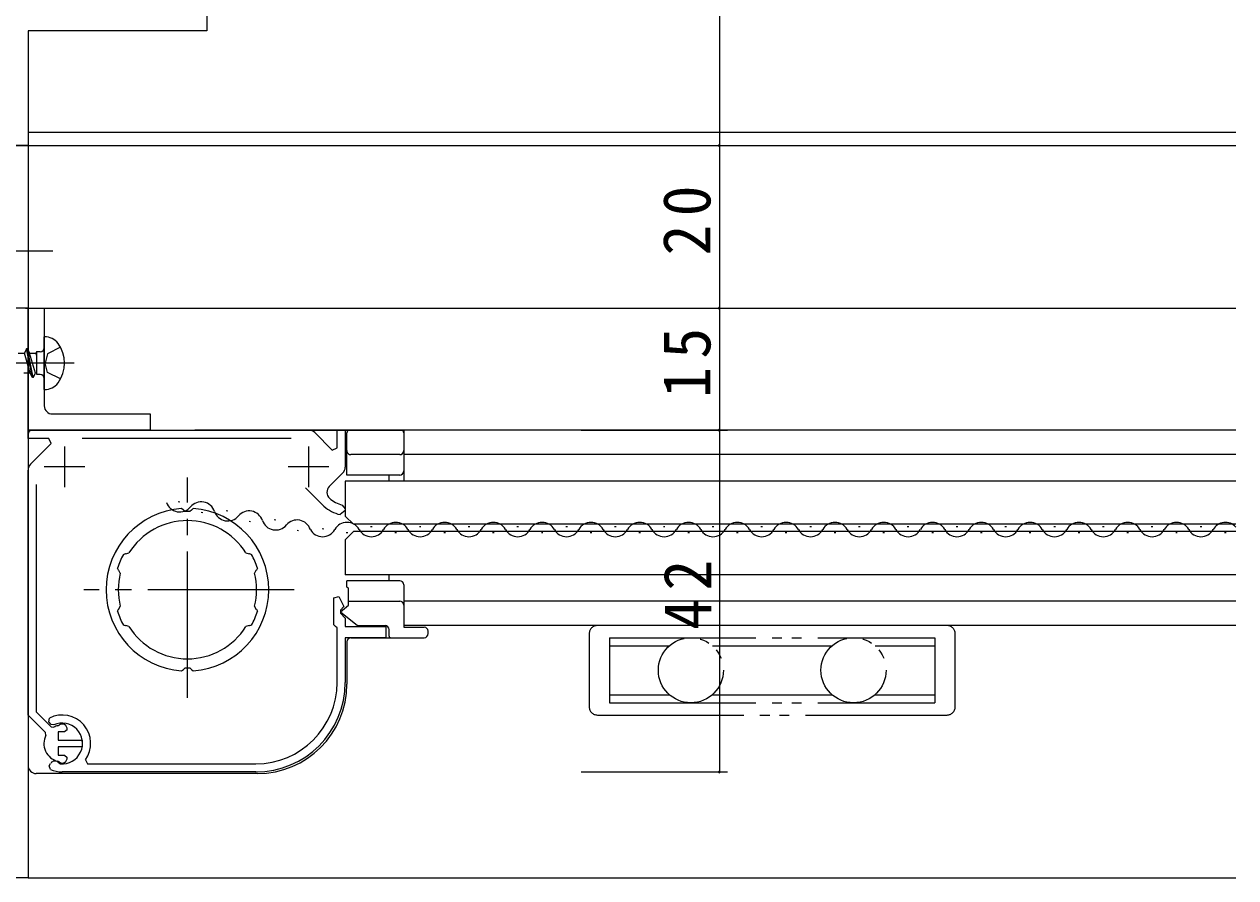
# Model space of a CAD drawing. Units: millimetres, scale not verified. Extents: x -594 to 539, y -420 to 386.
# Drawn here: x 7 to 156, y -238 to -133.1 of the extents above; entities that cross this region are included whole.
import ezdxf

# ---------------------------------------------------------------- set-up
doc = ezdxf.new("R2010")
doc.units = ezdxf.units.MM
doc.header["$LTSCALE"] = 2
for name, pattern in [('CHAIN2', [12, 9, -1, 1, -1]), ('DASHED3', [4, 3, -1]), ('DOUBLE_CHAIN2', [12.8, 9, -1, 0.6, -0.6, 0.6, -1])]:
    doc.linetypes.add(name, pattern=pattern)
for name, color, linetype, lineweight in [('0-3_YKK_11', 7, 'Continuous', 9), ('0-4_YKK_12', 2, 'Continuous', 9), ('0-5_YKK_13', 4, 'Continuous', 9), ('0-6_YKK_D', 6, 'Continuous', 9), ('0-7_YSS_K', 3, 'Continuous', 9)]:
    doc.layers.add(name, color=color, linetype=linetype, lineweight=lineweight)
doc.styles.add('ＭＳ ゴシック', font='')
doc.styles.get('ＭＳ ゴシック').set_extended_font_data('MS Gothic')

msp = doc.modelspace()

# ---------------------------------------------------------------- linework, layer by layer
at = {"layer": '0-3_YKK_11'}
for p, q in [((29.49, -130), (29.49, -133.9)), ((7.49, -133.9), (7.49, -148)), ((29.49, -133.9), (7.49, -133.9)), ((7.49, -148), (-17.51, -148)), ((5.99, -148), (7.49, -148)), ((7.49, -148), (7.49, -168)), ((7.49, -168), (4.49, -168)), ((7.49, -168), (9.49, -168)), ((7.49, -181.5), (7.49, -168)), ((9.49, -168), (9.49, -180)), ((7.49, -183), (7.49, -181.5)), ((10.49, -181), (22.49, -181)), ((22.49, -181), (22.49, -183)), ((7.49, -183), (42.026, -183)), ((7.49, -184), (7.49, -183)), ((22.49, -183), (7.49, -183)), ((45.49, -183), (46.49, -183)), ((45.49, -185.177), (45.49, -183)), ((46.49, -183), (46.49, -187.536)), ((10.05, -184), (7.49, -184)), ((7.783, -187.182), (10.318, -184.647)), ((10.318, -184.647), (10.05, -184)), ((39.825, -184), (14.156, -184)), ((42.733, -183.293), (44.873, -185.433)), ((11.99, -185), (11.99, -190)), ((41.99, -185), (41.99, -190)), ((44.873, -185.433), (45.49, -185.177)), ((14.49, -187.5), (9.49, -187.5)), ((44.49, -187.5), (39.49, -187.5)), ((7.49, -218.007), (7.49, -187.889)), ((46.197, -188.243), (44.528, -189.912)), ((8.49, -189.666), (8.49, -217.593)), ((43.847, -192.327), (41.601, -190.081)), ((26.59, -192.815), (26.376, -192.626)), ((26.796, -193.005), (26.59, -192.815)), ((27.59, -192.815), (27.384, -193.005)), ((27.804, -192.626), (27.59, -192.815)), ((43.864, -192.342), (43.847, -192.327)), ((46.49, -192.882), (45.874, -193.369)), ((46.112, -192.191), (46.49, -192.676)), ((46.49, -192.676), (46.49, -192.882)), ((19.523, -198.193), (19.894, -198.076)), ((34.286, -198.076), (34.658, -198.193)), ((19.209, -198.255), (19.462, -198.167)), ((19.462, -198.167), (19.523, -198.193)), ((34.658, -198.193), (34.718, -198.167)), ((34.718, -198.167), (34.972, -198.255)), ((18.602, -200.192), (18.489, -199.949)), ((18.663, -200.218), (18.602, -200.192)), ((18.837, -200.566), (18.663, -200.218)), ((35.517, -200.218), (35.343, -200.566)), ((35.578, -200.192), (35.517, -200.218)), ((35.691, -199.949), (35.578, -200.192)), ((45.09, -203.586), (45.699, -203.437)), ((45.09, -206.9), (45.09, -203.586)), ((45.699, -203.437), (46.335, -204.655)), ((18.489, -205.251), (18.602, -205.008)), ((18.602, -205.008), (18.663, -204.982)), ((18.663, -204.982), (18.837, -204.634)), ((35.343, -204.634), (35.517, -204.982)), ((35.517, -204.982), (35.578, -205.008)), ((35.578, -205.008), (35.691, -205.251)), ((46.335, -204.655), (45.89, -205.1)), ((45.89, -205.1), (45.89, -205.5)), ((45.89, -205.5), (46.49, -206.1)), ((19.462, -207.033), (19.209, -206.946)), ((19.523, -207.007), (19.462, -207.033)), ((19.894, -207.124), (19.523, -207.007)), ((34.658, -207.007), (34.286, -207.124)), ((34.718, -207.033), (34.658, -207.007)), ((34.972, -206.946), (34.718, -207.033)), ((45.29, -207.1), (45.09, -206.9)), ((46.49, -206.1), (46.49, -207.1)), ((45.49, -207.3), (45.29, -207.1)), ((45.49, -214), (45.49, -207.3)), ((46.49, -207.1), (51.49, -207.1)), ((46.49, -208.5), (46.49, -214)), ((51.49, -208.5), (46.49, -208.5)), ((51.49, -207.1), (51.49, -208.5)), ((26.376, -212.575), (26.59, -212.385)), ((26.59, -212.385), (26.796, -212.196)), ((26.59, -212.385), (26.796, -212.196)), ((27.384, -212.196), (27.59, -212.385)), ((27.59, -212.385), (27.804, -212.575)), ((9.624, -220.142), (7.49, -218.007)), ((8.49, -217.593), (10.332, -219.435)), ((10.036, -218.856), (10.113, -218.376)), ((10.336, -219.156), (10.036, -218.856)), ((9.68, -220.489), (9.624, -220.142)), ((10.332, -219.435), (10.679, -219.49)), ((10.67, -219.218), (10.336, -219.156)), ((11.171, -219.311), (11.298, -219.246)), ((11.19, -220.05), (11.19, -221.1)), ((11.986, -220.05), (11.19, -220.05)), ((12.282, -219.8), (11.986, -220.05)), ((11.19, -221.1), (14.14, -221.1)), ((11.19, -221.9), (11.19, -222.95)), ((14.14, -221.9), (11.19, -221.9)), ((14.14, -221.1), (14.14, -221.9)), ((11.19, -222.95), (11.986, -222.95)), ((11.986, -222.95), (12.282, -223.2)), ((10.097, -224.259), (10.271, -223.957)), ((10.232, -224.682), (10.097, -224.259)), ((11.298, -223.754), (11.171, -223.69)), ((11.257, -223.88), (11.464, -223.99)), ((14.544, -223.526), (14.788, -224)), ((14.788, -224), (35.49, -224)), ((35.49, -225), (11.69, -225))]:
    msp.add_line(p, q, dxfattribs=at)
for centre, radius, start, end in [((10.49, -180), 1, 180, 270), ((42.026, -184), 1, 45.00002, 90.00002), ((8.49, -187.889), 1, 135.00002, 180.00002), ((45.49, -187.536), 1, 315.00002, 0.00002), ((45.235, -190.619), 1, 134.99997, 227.55574), ((46.99, -188.7), 3.6, 227.55576, 255.88303), ((27.09, -202.6), 10, 94.09602, 265.90396), ((27.09, -202.6), 9.6, 88.24271, 91.75728), ((27.09, -202.6), 10, 274.09602, 85.90396), ((46.99, -188.7), 4.8, 229.35521, 256.55226), ((27.09, -202.6), 8.5, 32.15411, 147.84587), ((27.09, -202.6), 9, 151.12994, 162.87007), ((27.09, -202.6), 9, 17.12991, 28.87004), ((27.09, -202.6), 8.5, 166.15413, 193.84586), ((27.09, -202.6), 8.5, 346.15413, 13.84586), ((27.09, -202.6), 9, 197.12991, 208.87006), ((27.09, -202.6), 9, 331.12993, 342.87007), ((27.09, -202.6), 8.5, 212.15411, 327.84587), ((27.09, -202.6), 9.6, 268.24271, 271.75728), ((35.49, -214), 11, 270, 359.99998), ((35.49, -214), 10, 270, 359.99998), ((11.69, -221.5), 3.5, 324.62344, 116.79002), ((11.69, -221.5), 2.5, 264.79929, 114.07516), ((11.69, -221.5), 2.25, 103.33472, 116.71609), ((11.69, -219.7), 0.6, 350.40593, 130.80443), ((11.69, -221.5), 2.25, 153.28389, 256.66525), ((11.69, -223.3), 0.6, 229.19556, 9.59406), ((11.69, -221.5), 3.5, 245.37938, 270), ((10.791, -224.257), 0.6, 132.08482, 149.99977), ((10.791, -224.257), 0.6, 38.98369, 132.08502)]:
    msp.add_arc(centre, radius, start, end, dxfattribs=at)
at = {"layer": '0-4_YKK_12'}
for p, q in [((7.49, -146.37), (155.99, -146.37)), ((7.19, -148), (155.99, -148)), ((7.19, -168), (155.99, -168)), ((155.99, -183), (27.99, -183)), ((53.69, -183), (53.69, -189.25)), ((155.99, -186), (53.69, -186)), ((155.99, -189.25), (46.49, -189.25)), ((46.49, -189.25), (46.49, -193.55)), ((25.962, -191.751), (26.159, -191.788)), ((28.77, -193.054), (28.966, -193.091)), ((31.858, -192.863), (32.055, -192.9)), ((47.49, -194.55), (46.49, -193.55)), ((34.666, -194.165), (34.862, -194.202)), ((37.755, -193.974), (37.951, -194.011)), ((43.651, -195.086), (43.847, -195.123)), ((155.99, -194.55), (47.49, -194.55)), ((49.605, -194.82), (49.805, -194.82)), ((55.605, -194.82), (55.805, -194.82)), ((61.605, -194.82), (61.805, -194.82)), ((67.605, -194.82), (67.805, -194.82)), ((73.605, -194.82), (73.805, -194.82)), ((79.605, -194.82), (79.805, -194.82)), ((85.605, -194.82), (85.805, -194.82)), ((91.605, -194.82), (91.805, -194.82)), ((97.605, -194.82), (97.805, -194.82)), ((103.605, -194.82), (103.805, -194.82)), ((109.605, -194.82), (109.805, -194.82)), ((115.605, -194.82), (115.805, -194.82)), ((121.605, -194.82), (121.805, -194.82)), ((127.605, -194.82), (127.805, -194.82)), ((133.605, -194.82), (133.805, -194.82)), ((139.605, -194.82), (139.805, -194.82)), ((145.605, -194.82), (145.805, -194.82)), ((151.605, -194.82), (151.805, -194.82)), ((40.562, -195.277), (40.758, -195.314)), ((47.49, -195.45), (46.49, -196.45)), ((46.49, -196.45), (46.49, -200.75)), ((46.605, -195.58), (46.805, -195.58)), ((155.99, -195.45), (47.49, -195.45)), ((52.605, -195.58), (52.805, -195.58)), ((58.605, -195.58), (58.805, -195.58)), ((64.605, -195.58), (64.805, -195.58)), ((70.605, -195.58), (70.805, -195.58)), ((76.605, -195.58), (76.805, -195.58)), ((82.605, -195.58), (82.805, -195.58)), ((88.605, -195.58), (88.805, -195.58)), ((94.605, -195.58), (94.805, -195.58)), ((100.605, -195.58), (100.805, -195.58)), ((106.605, -195.58), (106.805, -195.58)), ((112.605, -195.58), (112.805, -195.58)), ((118.605, -195.58), (118.805, -195.58)), ((124.605, -195.58), (124.805, -195.58)), ((130.605, -195.58), (130.805, -195.58)), ((136.605, -195.58), (136.805, -195.58)), ((142.605, -195.58), (142.805, -195.58)), ((148.605, -195.58), (148.805, -195.58)), ((154.605, -195.58), (154.805, -195.58)), ((155.99, -200.75), (46.49, -200.75)), ((155.99, -204), (53.69, -204)), ((155.99, -207), (53.69, -207))]:
    msp.add_line(p, q, dxfattribs=at)
at = {"layer": '0-4_YKK_12', "linetype": 'CHAIN2'}
for p, q in [((27.09, -215.884), (27.09, -188.816)), ((40.22, -202.6), (14.346, -202.6))]:
    msp.add_line(p, q, dxfattribs=at)
at = {"layer": '0-4_YKK_12'}
for centre, start, end in [((26.146, -191.319), 198.52634, 320.12125), ((28.783, -193.523), 18.52634, 140.12125), ((32.042, -192.431), 198.52634, 320.12125), ((34.679, -194.634), 18.52634, 140.12125), ((37.938, -193.542), 198.52634, 320.12125), ((40.575, -195.746), 18.52634, 140.12125), ((46.705, -196.038), 29.20253, 150.79745), ((52.705, -196.038), 29.20253, 150.79745), ((58.705, -196.038), 29.20253, 150.79745), ((64.705, -196.038), 29.20253, 150.79745), ((70.705, -196.038), 29.20253, 150.79745), ((76.705, -196.038), 29.20253, 150.79745), ((82.705, -196.038), 29.20253, 150.79745), ((88.705, -196.038), 29.20253, 150.79745), ((94.705, -196.038), 29.20253, 150.79745), ((100.705, -196.038), 29.20253, 150.79745), ((106.705, -196.038), 29.20253, 150.79745), ((112.705, -196.038), 29.20253, 150.79745), ((118.705, -196.038), 29.20253, 150.79745), ((124.705, -196.038), 29.20253, 150.79745), ((130.705, -196.038), 29.20253, 150.79745), ((136.705, -196.038), 29.20253, 150.79745), ((142.705, -196.038), 29.20253, 150.79745), ((148.705, -196.038), 29.20253, 150.79745), ((154.705, -196.038), 41.57155, 150.79745), ((43.705, -194.361), 209.20253, 330.79745), ((49.705, -194.361), 209.20253, 330.79745), ((55.705, -194.361), 209.20253, 330.79745), ((61.705, -194.361), 209.20253, 330.79745), ((67.705, -194.361), 209.20253, 330.79745), ((73.705, -194.361), 209.20253, 330.79745), ((79.705, -194.361), 209.20253, 330.79745), ((85.705, -194.361), 209.20253, 330.79745), ((91.705, -194.361), 209.20253, 330.79745), ((97.705, -194.361), 209.20253, 330.79745), ((103.705, -194.361), 209.20253, 330.79745), ((109.705, -194.361), 209.20253, 330.79745), ((115.705, -194.361), 209.20253, 330.79745), ((121.705, -194.361), 209.20253, 330.79745), ((127.705, -194.361), 209.20253, 330.79745), ((133.705, -194.361), 209.20253, 330.79745), ((139.705, -194.361), 209.20253, 330.79745), ((145.705, -194.361), 209.20253, 330.79745), ((151.705, -194.361), 209.20253, 330.79745)]:
    msp.add_arc(centre, 1.718, start, end, dxfattribs=at)
at = {"layer": '0-5_YKK_13', "linetype": 'CHAIN2'}
for p, q in [((10.52, -161), (0.739, -161)), ((13.176, -174.75), (-16.715, -174.75))]:
    msp.add_line(p, q, dxfattribs=at)
at = {"layer": '0-5_YKK_13'}
for p, q in [((9.49, -178), (9.49, -171.5)), ((6.286, -173.51), (7.055, -173.51)), ((7.755, -175.99), (7.055, -173.51)), ((8.02, -176.5), (7.32, -173)), ((7.42, -173), (7.686, -173.51)), ((8.12, -176.5), (7.42, -173)), ((7.686, -173.51), (8.455, -173.51)), ((8.386, -175.99), (7.686, -173.51)), ((8.538, -173.35), (8.455, -173.51)), ((8.555, -173.864), (8.455, -173.51)), ((8.99, -173.35), (8.538, -173.35)), ((8.555, -176.15), (8.555, -173.35)), ((9.49, -173.35), (9.49, -176.15)), ((9.49, -176.15), (9.49, -173.35)), ((7.755, -175.99), (6.986, -175.99)), ((8.02, -176.5), (7.755, -175.99)), ((8.12, -176.5), (8.02, -176.5)), ((8.12, -176.5), (8.386, -175.99)), ((8.555, -175.99), (8.386, -175.99)), ((8.99, -176.15), (8.555, -176.15)), ((7.99, -183), (53.39, -183)), ((7.49, -183.5), (7.49, -224.2)), ((46.69, -188.5), (46.69, -183.3)), ((46.69, -188.293), (46.69, -183.3)), ((46.69, -188.5), (46.69, -186)), ((53.19, -186), (47.19, -186)), ((46.69, -188.5), (46.69, -187.862)), ((53.19, -188.5), (46.69, -188.5)), ((51.89, -189.25), (51.89, -188.5)), ((51.89, -201.5), (51.89, -200.75)), ((53.19, -201.5), (46.69, -201.5)), ((46.69, -202.3), (46.69, -201.5)), ((46.89, -204.5), (46.89, -202.5)), ((53.69, -202), (53.69, -207.2)), ((46.89, -204), (53.19, -204)), ((45.89, -205.3), (46.89, -204.5)), ((45.89, -205.3), (47.99, -207)), ((47.99, -207), (51.39, -207)), ((47.19, -208.5), (56.19, -208.5)), ((51.89, -208.3), (51.89, -207.5)), ((53.69, -207.2), (56.19, -207.2)), ((56.69, -208), (56.69, -207.7)), ((46.69, -209), (46.69, -214.2)), ((35.69, -225.2), (8.49, -225.2))]:
    msp.add_line(p, q, dxfattribs=at)
at = {"layer": '0-5_YKK_13', "linetype": 'DASHED3'}
for p, q in [((11.483, -172.8), (9.868, -173.605)), ((9.868, -173.605), (9.583, -174.75)), ((9.868, -175.895), (9.583, -174.75)), ((11.483, -176.7), (9.868, -175.895))]:
    msp.add_line(p, q, dxfattribs=at)
at = {"layer": '0-5_YKK_13', "linetype": 'DOUBLE_CHAIN2'}
for p, q in [((120.49, -207), (77.49, -207)), ((76.49, -208), (76.49, -217)), ((78.99, -208.5), (78.99, -216.5)), ((78.99, -208.5), (118.99, -208.5)), ((118.99, -208.5), (118.99, -216.5)), ((121.49, -217), (121.49, -208)), ((78.99, -209.5), (86.344, -209.5)), ((91.636, -209.5), (106.344, -209.5)), ((111.636, -209.5), (118.99, -209.5)), ((78.99, -215.5), (86.344, -215.5)), ((91.636, -215.5), (106.344, -215.5)), ((111.636, -215.5), (118.99, -215.5)), ((78.99, -216.5), (118.99, -216.5)), ((77.49, -218), (120.49, -218))]:
    msp.add_line(p, q, dxfattribs=at)
at = {"layer": '0-5_YKK_13'}
msp.add_lwpolyline([(7.42, -173), (7.32, -173), (7.055, -173.51)], dxfattribs=at)
at = {"layer": '0-5_YKK_13', "linetype": 'DOUBLE_CHAIN2'}
for centre in [(88.99, -212.5), (108.99, -212.5)]:
    msp.add_circle(centre, 4, dxfattribs=at)
at = {"layer": '0-5_YKK_13'}
for centre, radius, start, end in [((9.503, -173.6), 2.1, 37.24777, 90), ((7.99, -174.75), 4, 322.75221, 37.24777), ((8.99, -172.85), 0.5, 270, 0), ((8.99, -176.65), 0.5, 0, 90), ((9.503, -175.9), 2.1, 270, 322.75221), ((7.99, -183.5), 0.5, 89.99998, 179.99998), ((46.99, -183.3), 0.3, 89.99998, 179.99998), ((53.39, -183.3), 0.3, 359.99998, 89.99998), ((47.19, -185.5), 0.5, 179.99998, 269.99998), ((53.19, -185.5), 0.5, 269.99998, 359.99998), ((53.19, -188), 0.5, 269.99998, 359.99998), ((46.69, -202.5), 0.2, 359.99998, 89.99998), ((53.19, -202), 0.5, 359.99998, 89.99998), ((53.19, -204.5), 0.5, 359.99998, 89.99998), ((51.39, -207.5), 0.5, 359.99998, 89.99998), ((47.19, -209), 0.5, 89.99998, 179.99998), ((52.09, -208.3), 0.2, 179.99998, 269.99998), ((56.19, -207.7), 0.5, 359.99998, 89.99998), ((56.19, -208), 0.5, 269.99998, 359.99998), ((35.69, -214.2), 11, 269.99998, 359.99998), ((8.49, -224.2), 1, 179.99998, 269.99998)]:
    msp.add_arc(centre, radius, start, end, dxfattribs=at)
at = {"layer": '0-5_YKK_13', "linetype": 'DOUBLE_CHAIN2'}
for centre, start, end in [((77.49, -208), 90, 180), ((120.49, -208), 0, 90), ((77.49, -217), 180, 270), ((120.49, -217), 270, 0)]:
    msp.add_arc(centre, 1, start, end, dxfattribs=at)
at = {"layer": '0-6_YKK_D'}
for p, q in [((92.49, -78), (92.49, -148)), ((75.49, -148), (93.49, -148)), ((75.49, -148), (93.49, -148)), ((92.49, -148), (92.49, -168)), ((75.49, -168), (93.49, -168)), ((75.49, -168), (93.49, -168)), ((92.49, -168), (92.49, -183)), ((75.49, -183), (93.49, -183)), ((75.49, -183.001), (93.49, -183.001)), ((92.49, -183.001), (92.49, -225)), ((75.49, -225), (93.49, -225))]:
    msp.add_line(p, q, dxfattribs=at)
for centre, start, end in [((92.49, -148), 90, 270), ((92.49, -148), 90, 270), ((92.49, -148), 270, 90), ((92.49, -148), 270, 90), ((92.49, -168), 90, 270), ((92.49, -168), 90, 270), ((92.49, -168), 270, 90), ((92.49, -168), 270, 90), ((92.49, -183), 90, 270), ((92.49, -183.001), 90, 270), ((92.49, -183), 270, 90), ((92.49, -183.001), 270, 90), ((92.49, -225), 90, 270), ((92.49, -225), 270, 90)]:
    msp.add_arc(centre, 0.106, start, end, dxfattribs=at)
at = {"layer": '0-7_YSS_K'}
for p, q in [((7.49, -168), (4.49, -168)), ((7.49, -168), (7.49, -238)), ((7.49, -238), (-17.51, -238)), ((7.49, -238), (155.99, -238))]:
    msp.add_line(p, q, dxfattribs=at)

# ---------------------------------------------------------------- texts
at = {"layer": '0-6_YKK_D', "color": 7, "char_height": 5.865, "attachment_point": 7, "rotation": 90, "style": 'ＭＳ ゴシック'}
for s, insert in [('\\T1.27;\\W0.95;20', (91.49, -161.52)), ('\\T1.27;\\W0.95;15', (91.49, -179.02)), ('\\T1.27;\\W0.95;42', (91.49, -207.521))]:
    msp.add_mtext(s, dxfattribs=dict(at, insert=insert))

doc.saveas('drawing.dxf')
